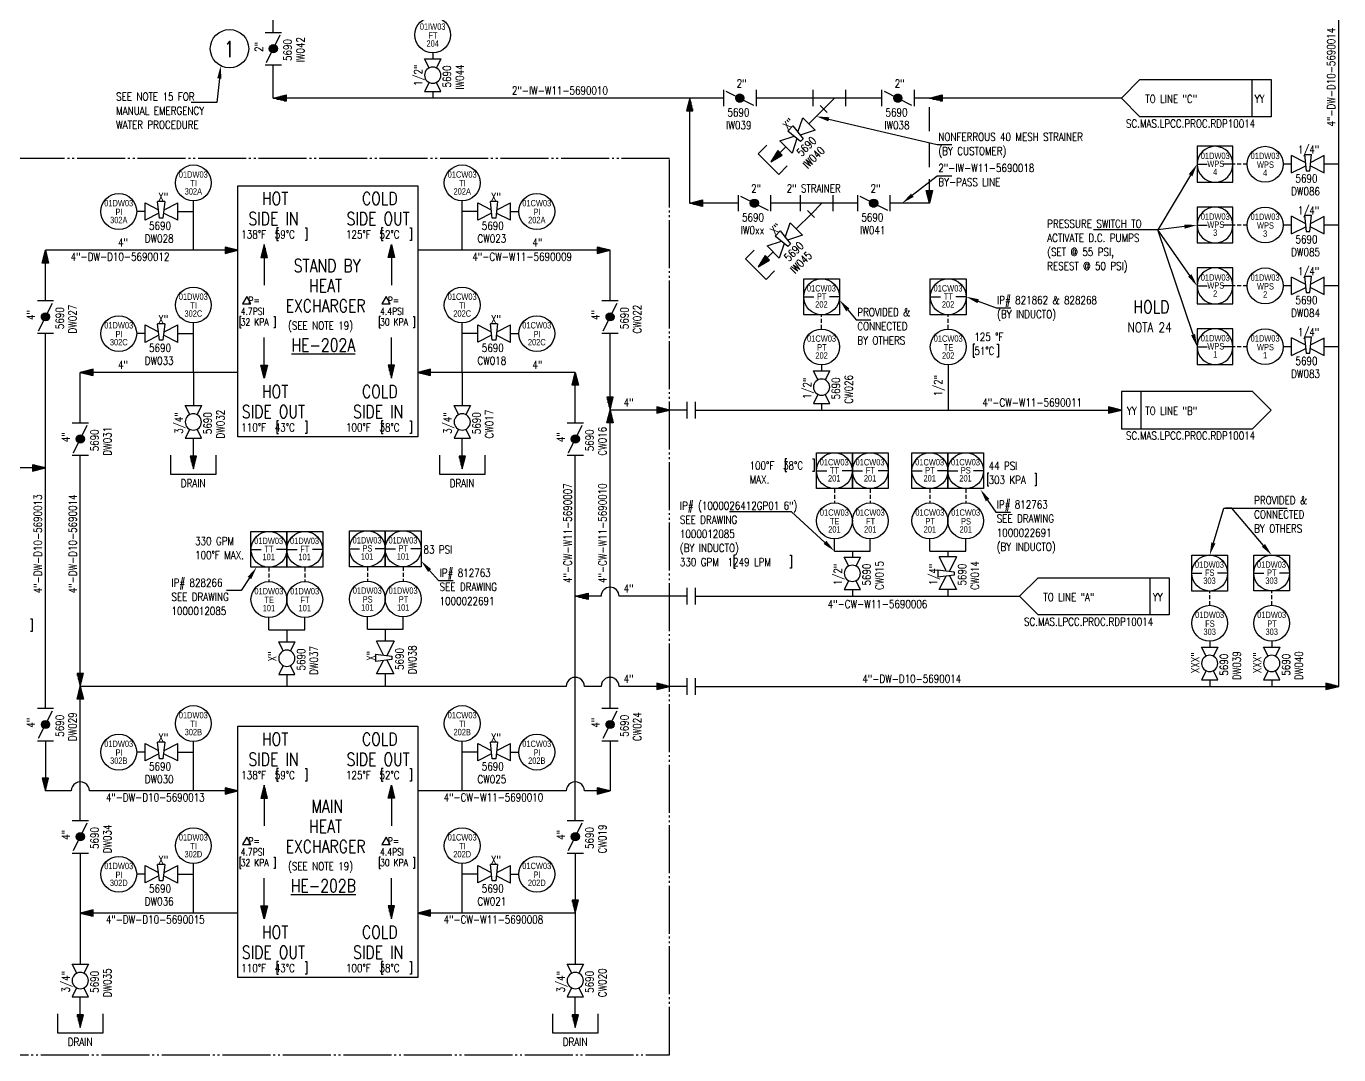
# Model space of a CAD drawing. Header units: inches. Extents: x -80 to 1771, y -447 to 2167.
# Drawn here: x 371 to 781, y 1606.3 to 1927.5 of the extents above; entities that cross this region are included whole.
import ezdxf
from ezdxf import colors
from ezdxf.entities.mleader import LeaderData, LeaderLine
from ezdxf.enums import TextEntityAlignment as Align
from ezdxf.math import Vec2, Vec3

# ---------------------------------------------------------------- set-up
doc = ezdxf.new("R2010")
doc.units = ezdxf.units.IN
doc.header["$MEASUREMENT"] = 0
for name, pattern in [('DASHED', [0.75, 0.5, -0.25]), ('ISA 5.3.2-6', [19.05, 12.7, -6.35]), ('JIS_09_15', [18.9, 15, -0.9, 0.6, -0.9, 0.6, -0.9])]:
    doc.linetypes.add(name, pattern=pattern)
for name, color, linetype in [('23.24.E.', 4, 'ISA 5.3.2-6'), ('P01instrumentos', 2, 'Continuous'), ('PEQUIP', 3, 'Continuous'), ('PTTEXT', 3, 'Continuous'), ('R01equipos', 3, 'Continuous'), ('Rinstrumentos', 2, 'Continuous'), ('RTTEXT', 2, 'Continuous'), ('Rvalvulas', 3, 'Continuous'), ('Tx-R-ddim', 1, 'Continuous'), ('Tx_DDIM', 1, 'Continuous'), ('Tx_P_AEREO', 4, 'Continuous'), ('Tx_TEXT', 3, 'Continuous')]:
    doc.layers.add(name, color=color, linetype=linetype)
doc.styles.add('ROMANS', font='romans')
doc.styles.get("Standard").update_dxf_attribs({"font": 'arial.ttf'})

# ---------------------------------------------------------------- blocks, each defined once
blk = doc.blocks.new('FPRO')
at = {"color": 3, "linetype": 'Continuous'}
for p, q in [((-4.2, 1.05), (-5, 1.05)), ((-2.8, 0.7), (-5, 0.7)), ((-1.4, 0.35), (-5, 0.35)), ((0, 0), (-5, 0)), ((-1.4, -0.35), (-5, -0.35)), ((-2.8, -0.7), (-5, -0.7)), ((-4.2, -1.05), (-5, -1.05))]:
    blk.add_line(p, q, dxfattribs=at)
blk.add_lwpolyline([(-5, 1.25), (0, 0), (-5, -1.25)], close=True, dxfattribs=at)
blk = doc.blocks.new('FLECHA')
at = {"xscale": 0.9999979999999999, "yscale": -0.9999979999999999, "rotation": 90}
blk.add_blockref('FPRO', (0, 0), dxfattribs=at)
blk = doc.blocks.new('filtro Y')
at = {"layer": 'PEQUIP'}
for p, q in [((-2.54, 6.77), (2.54, 6.77)), ((0, -3.39), (0, 6.77)), ((4.49, 2.29), (2.29, 4.49)), ((0, 0), (3.39, 3.39)), ((-2.54, -3.39), (2.54, -3.39))]:
    blk.add_line(p, q, dxfattribs=at)
blk.add_point((0, 6.77), dxfattribs=at)
blk = doc.blocks.new('Instrumento Local')
at = {"layer": 'P01instrumentos', "color": 2, "linetype": 'Continuous'}
blk.add_circle((0, 0), 6, dxfattribs=at)
at = {"layer": 'PTTEXT', "linetype": 'Continuous', "style": 'ROMANS', "width": 0.9}
for tag, p in [('TAG1', (-4.14, 2.03)), ('TAG2', (-3.98, -4.74))]:
    blk.add_attdef(tag, p, '', height=2.5, dxfattribs=at)
blk = doc.blocks.new('brida ciega')
at = {"layer": 'R01equipos', "color": 4}
blk.add_line((0, 0), (-5.39, 0), dxfattribs=at)
at = {"layer": 'R01equipos'}
for p, q in [((0, 2.61), (0, -2.6)), ((2.61, 2.61), (2.61, -2.6))]:
    blk.add_line(p, q, dxfattribs=at)
blk = doc.blocks.new('inst')
at = {"layer": 'Rinstrumentos', "color": 2, "linetype": 'Continuous'}
blk.add_circle((0, 0), 7, dxfattribs=at)
at = {"layer": 'RTTEXT', "linetype": 'Continuous', "width": 0.8}
for tag, p in [('213', (-0.02, 2.01)), ('XX', (0.11, -1.41)), ('100', (0, -4.58))]:
    blk.add_attdef(tag, text='', height=2.5, dxfattribs=at).set_placement(p, align=Align.CENTER)
blk = doc.blocks.new('Sen')
at = {"layer": 'Rinstrumentos', "color": 2, "linetype": 'Continuous'}
for p, q in [((-7, 7), (-3.02, 7)), ((7, 7), (3.02, 7))]:
    blk.add_line(p, q, dxfattribs=at)
blk.add_lwpolyline([(-7, 14), (7, 14), (7, 0), (-7, 0)], close=True, dxfattribs=at)
blk.add_circle((0, 7), 7, dxfattribs=at)
at = {"layer": 'RTTEXT', "linetype": 'Continuous', "width": 0.8}
for tag, p in [('213', (-0.09, 9.06)), ('110', (-0.07, 2.78)), ('FT', (0.02, 5.91))]:
    blk.add_attdef(tag, text='', height=2.5, dxfattribs=at).set_placement(p, align=Align.CENTER)
blk = doc.blocks.new('vesferica')
at = {"layer": 'PEQUIP'}
for p, q in [((-2.28, 1.13), (-5.09, 2.54)), ((-5.09, 2.54), (-5.09, -2.54)), ((2.28, 1.14), (5.07, 2.54)), ((5.07, 2.54), (5.07, -2.54)), ((-5.09, -2.54), (-2.28, -1.14)), ((5.07, -2.54), (2.27, -1.14))]:
    blk.add_line(p, q, dxfattribs=at)
blk.add_circle((0, 0), 2.54, dxfattribs=at)
blk = doc.blocks.new('vtapon')
at = {"color": 3}
for p, q in [((-4.3, -3.24), (-4.3, 2.22)), ((-0.31, 2.56), (1.97, 2.56)), ((-0.31, 2.56), (0.31, -2.56)), ((1.4, -2.56), (1.97, 2.56)), ((0.31, -2.56), (1.4, -2.56))]:
    blk.add_line(p, q, dxfattribs=at)
at = {"layer": 'PEQUIP'}
for p, q in [((-0.02, 0.03), (-4.3, 2.22)), ((5.88, 2.2), (1.68, 0.03)), ((5.88, -3.23), (5.88, 2.2)), ((-4.3, -3.24), (0.13, -1.04)), ((1.57, -1.04), (5.88, -3.23))]:
    blk.add_line(p, q, dxfattribs=at)
blk = doc.blocks.new('vmariposa')
at = {"layer": 'PEQUIP'}
for p, q in [((-5.08, 2.54), (-5.08, -2.54)), ((-4.32, 2.16), (4.32, -2.16)), ((5.08, 2.54), (5.08, -2.54))]:
    blk.add_line(p, q, dxfattribs=at)
for points in [[(-1.26, 0.17), (1.26, 0.17)], [(-1.16, 0.51), (1.16, 0.51)], [(-0.94, 0.85), (0.94, 0.85)], [(-0.45, 1.19), (0.45, 1.19)], [(-1.26, -0.17), (1.26, -0.17)], [(-1.16, -0.51), (1.16, -0.51)], [(-0.94, -0.85), (0.94, -0.85)], [(-0.45, -1.19), (0.45, -1.19)]]:
    blk.add_lwpolyline(points, dxfattribs=at)
blk.add_circle((0, 0), 1.27, dxfattribs=at)

msp = doc.modelspace()

# ---------------------------------------------------------------- linework, layer by layer
at = {"layer": '23.24.E.', "color": 2, "ltscale": 0.1}
for p, q in [((752.39, 1884.45), (747.93, 1884.45)), ((752.39, 1865.45), (747.93, 1865.45)), ((752.39, 1846.45), (747.93, 1846.45)), ((619.43, 1832.98), (619.43, 1837.45)), ((658.99, 1832.98), (658.99, 1837.45)), ((752.39, 1827.45), (747.93, 1827.45)), ((623.43, 1783.12), (623.43, 1778.65)), ((634.63, 1783.12), (634.63, 1778.65)), ((653.25, 1783.12), (653.25, 1778.65)), ((664.45, 1783.12), (664.45, 1778.65)), ((446.77, 1758.55), (446.77, 1754.08)), ((457.97, 1758.55), (457.97, 1754.08)), ((477.52, 1758.73), (477.52, 1754.26)), ((488.72, 1758.73), (488.72, 1754.26)), ((740.66, 1746.68), (740.66, 1751.14)), ((760.04, 1746.68), (760.04, 1751.15))]:
    msp.add_line(p, q, dxfattribs=at)
at = {"layer": '23.24.E.', "color": 2, "linetype": 'Continuous', "ltscale": 0.1}
for p, q in [((766.23, 1884.45), (763.59, 1884.45)), ((780.98, 1884.45), (776.42, 1884.45)), ((408.11, 1869.69), (405.47, 1869.69)), ((418.3, 1869.69), (423.17, 1869.69)), ((423.17, 1857.58), (423.17, 1873.03)), ((507.16, 1857.58), (507.16, 1873.03)), ((512.04, 1869.69), (507.16, 1869.69)), ((522.22, 1869.69), (524.86, 1869.69)), ((766.23, 1865.45), (763.59, 1865.45)), ((780.98, 1865.45), (776.42, 1865.45)), ((766.23, 1846.45), (763.59, 1846.45)), ((780.98, 1846.45), (776.42, 1846.45)), ((423.17, 1819.43), (423.17, 1834.88)), ((507.16, 1819.43), (507.16, 1834.88)), ((408.11, 1831.54), (405.47, 1831.54)), ((418.3, 1831.54), (423.17, 1831.54)), ((512.04, 1831.54), (507.16, 1831.54)), ((522.22, 1831.54), (524.86, 1831.54)), ((766.23, 1827.45), (763.59, 1827.45)), ((780.98, 1827.45), (776.42, 1827.45)), ((658.99, 1821.78), (658.99, 1807.65)), ((623.43, 1763.63), (623.43, 1767.45)), ((634.63, 1763.63), (634.63, 1767.45)), ((653.25, 1763.63), (653.25, 1767.45)), ((664.45, 1763.63), (664.45, 1767.45)), ((623.43, 1763.63), (634.63, 1763.63)), ((653.25, 1763.63), (664.45, 1763.63)), ((446.77, 1739.06), (446.77, 1742.88)), ((457.97, 1739.06), (457.97, 1742.88)), ((477.52, 1739.24), (477.52, 1743.06)), ((488.72, 1739.24), (488.72, 1743.06)), ((446.77, 1739.06), (457.97, 1739.06)), ((452.37, 1739.06), (452.37, 1735.23)), ((477.52, 1739.24), (488.72, 1739.24)), ((483.12, 1739.24), (483.12, 1735.41)), ((452.37, 1725.07), (452.37, 1721.35)), ((483.12, 1725.25), (483.12, 1721.53)), ((423.17, 1688.71), (423.17, 1704.15)), ((507.16, 1688.71), (507.16, 1704.15)), ((408.11, 1700.81), (405.47, 1700.81)), ((418.3, 1700.82), (423.17, 1700.82)), ((512.04, 1700.82), (507.16, 1700.82)), ((522.22, 1700.82), (524.86, 1700.82)), ((423.17, 1650.55), (423.17, 1666)), ((507.16, 1650.55), (507.16, 1666)), ((408.11, 1662.66), (405.47, 1662.66)), ((418.3, 1662.67), (423.17, 1662.67)), ((512.04, 1662.67), (507.16, 1662.67)), ((522.22, 1662.67), (524.86, 1662.67))]:
    msp.add_line(p, q, dxfattribs=at)
at = {"layer": 'Rinstrumentos'}
for p, q in [((497.94, 1919.23), (497.94, 1917.36)), ((497.94, 1907.2), (497.94, 1905.1)), ((619.43, 1821.78), (619.43, 1819.91)), ((619.42, 1809.75), (619.42, 1807.65)), ((629.03, 1763.63), (629.03, 1761.76)), ((658.85, 1763.63), (658.85, 1761.76)), ((629.03, 1751.6), (629.03, 1749.5)), ((658.85, 1751.6), (658.85, 1749.5)), ((740.66, 1735.48), (740.66, 1733.61)), ((760.04, 1735.48), (760.04, 1733.61)), ((740.66, 1723.45), (740.66, 1721.35)), ((760.04, 1723.45), (760.04, 1721.35))]:
    msp.add_line(p, q, dxfattribs=at)
at = {"layer": 'Tx-R-ddim'}
for p, q in [((753.84, 1910.91), (753.84, 1899.29)), ((719.12, 1813.46), (719.12, 1801.84)), ((721.99, 1755.31), (721.99, 1743.69))]:
    msp.add_line(p, q, dxfattribs=at)
at = {"layer": 'Tx_DDIM', "color": 1}
for points in [[(718.89, 1910.91), (759.88, 1910.91), (759.88, 1899.29), (718.89, 1899.29), (713.08, 1905.1)], [(754.07, 1813.46), (713.08, 1813.46), (713.08, 1801.84), (754.07, 1801.84), (759.88, 1807.65)], [(687.04, 1755.31), (728.03, 1755.31), (728.03, 1743.69), (687.04, 1743.69), (681.23, 1749.5)]]:
    msp.add_lwpolyline(points, close=True, dxfattribs=at)
at = {"layer": 'Tx_DDIM', "color": 1, "linetype": 'JIS_09_15'}
msp.add_lwpolyline([(339.38, 1805.04), (339.38, 1794.44), (151.38, 1794.44), (151.38, 1774.41), (16.43, 1774.41), (16.43, 1606.3), (571.95, 1606.3), (571.95, 1886.2), (367.24, 1886.2), (367.24, 1805.04), (339.38, 1805.04)], dxfattribs=at)
at = {"layer": 'Tx_P_AEREO', "color": 4, "ltscale": 0.5}
for p, q in [((780.98, 1721.35), (780.98, 2017.67)), ((448.14, 1925.61), (448.14, 1930.99)), ((448.14, 1905.1), (448.14, 1915.45)), ((588.78, 1905.1), (448.14, 1905.1)), ((578.25, 1872.29), (578.25, 1905.1)), ((638.16, 1905.1), (598.94, 1905.1)), ((713.08, 1905.1), (648.32, 1905.1)), ((603.61, 1885.2), (608.26, 1889.86)), ((593.33, 1872.29), (578.25, 1872.29)), ((630.62, 1872.29), (603.49, 1872.29)), ((653.09, 1872.29), (640.78, 1872.29)), ((376.97, 1841.85), (376.97, 1857.58)), ((437.09, 1857.58), (376.97, 1857.58)), ((445.29, 1859.35), (445.29, 1846.72)), ((485.04, 1859.35), (485.04, 1846.72)), ((553.36, 1857.58), (493.25, 1857.58)), ((553.36, 1841.85), (553.36, 1857.58)), ((599.64, 1852.39), (604.3, 1857.05)), ((376.98, 1714.53), (376.97, 1831.69)), ((445.29, 1817.67), (445.29, 1830.3)), ((485.04, 1817.67), (485.04, 1830.3)), ((553.36, 1714.53), (553.36, 1831.69)), ((387.85, 1803.7), (387.85, 1819.43)), ((437.09, 1819.43), (387.85, 1819.43)), ((423.17, 1819.43), (423.17, 1809.05)), ((542.48, 1819.43), (493.25, 1819.43)), ((507.16, 1819.43), (507.16, 1809.05)), ((542.48, 1803.7), (542.48, 1819.43)), ((571.95, 1807.65), (553.36, 1807.65)), ((579.95, 1807.65), (711.93, 1807.65)), ((423.17, 1789.3), (423.17, 1798.89)), ((507.16, 1789.3), (507.16, 1798.89)), ((387.85, 1679.47), (387.85, 1793.54)), ((542.48, 1679.47), (542.48, 1793.54)), ((376.97, 1789.58), (161.46, 1789.58)), ((550.53, 1749.5), (542.48, 1749.5)), ((571.95, 1749.5), (556.19, 1749.5)), ((579.95, 1749.5), (681.23, 1749.5)), ((539.65, 1721.35), (387.85, 1721.35)), ((550.53, 1721.35), (545.31, 1721.35)), ((571.95, 1721.35), (556.19, 1721.35)), ((579.95, 1721.35), (780.98, 1721.35)), ((376.97, 1704.37), (376.97, 1688.71)), ((553.36, 1704.37), (553.36, 1688.71)), ((445.29, 1690.47), (445.29, 1677.84)), ((485.04, 1690.47), (485.04, 1677.84)), ((385.02, 1688.71), (376.97, 1688.71)), ((437.09, 1688.71), (390.68, 1688.71)), ((539.65, 1688.71), (493.25, 1688.71)), ((553.36, 1688.71), (545.31, 1688.71)), ((387.85, 1669.31), (387.85, 1634.54)), ((542.48, 1669.31), (542.48, 1634.54)), ((445.29, 1648.79), (445.29, 1661.42)), ((485.04, 1648.79), (485.04, 1661.42)), ((437.09, 1650.55), (387.85, 1650.55)), ((542.48, 1650.55), (493.25, 1650.56)), ((387.85, 1614.8), (387.85, 1624.38)), ((542.48, 1614.8), (542.48, 1624.38))]:
    msp.add_line(p, q, dxfattribs=at)
at = {"layer": 'Tx_P_AEREO', "color": 4, "linetype": 'DASHED', "ltscale": 15}
for p, q in [((653.09, 1872.29), (653.09, 1905.1)), ((620.12, 1901.72), (615.46, 1897.06)), ((616.15, 1868.9), (611.5, 1864.25))]:
    msp.add_line(p, q, dxfattribs=at)
at = {"layer": 'Tx_P_AEREO', "color": 3}
for points in [[(602.28, 1890.4), (599.62, 1887.73), (606.06, 1881.29), (608.72, 1883.96)], [(598.32, 1857.59), (595.65, 1854.92), (602.09, 1848.48), (604.76, 1851.15)], [(416.05, 1793.58), (416.05, 1787.69), (430.29, 1787.69), (430.29, 1793.58)], [(500.05, 1793.58), (500.05, 1787.69), (514.28, 1787.69), (514.28, 1793.58)], [(380.73, 1619.08), (380.73, 1613.19), (394.97, 1613.19), (394.97, 1619.08)], [(535.37, 1619.08), (535.37, 1613.19), (549.6, 1613.19), (549.6, 1619.08)]]:
    msp.add_lwpolyline(points, dxfattribs=at)
for points in [[(437.09, 1877.75), (493.25, 1877.75), (493.25, 1799.26), (437.09, 1799.26)], [(437.09, 1708.88), (493.25, 1708.88), (493.25, 1630.38), (437.09, 1630.38)]]:
    msp.add_lwpolyline(points, close=True, dxfattribs=at)
at = {"layer": 'Tx_P_AEREO', "color": 4, "ltscale": 0.5}
for centre, end in [((553.36, 1749.5), 179.9991), ((542.48, 1721.35), 179.9997), ((553.36, 1721.35), 179.9997), ((387.85, 1688.71), 180.0004), ((542.48, 1688.71), 180.0004)]:
    msp.add_arc(centre, 2.83, 359.9991, end, dxfattribs=at)
at = {"layer": 'Tx_TEXT'}
for points in [[(449.73, 1864.63), (449.23, 1864.63), (449.23, 1860.63), (449.73, 1860.63)], [(458.13, 1864.63), (458.63, 1864.63), (458.63, 1860.63), (458.13, 1860.63)], [(482.43, 1864.63), (481.93, 1864.63), (481.93, 1860.63), (482.43, 1860.63)], [(490.83, 1864.63), (491.33, 1864.63), (491.33, 1860.63), (490.83, 1860.63)], [(438.53, 1840.85), (441.14, 1840.85), (439.84, 1843.16), (438.53, 1840.85)], [(482.06, 1840.85), (484.67, 1840.85), (483.37, 1843.16), (482.06, 1840.85)], [(438.12, 1836.9), (437.67, 1836.9), (437.67, 1833.3), (438.12, 1833.3)], [(448.3, 1836.9), (448.75, 1836.9), (448.75, 1833.3), (448.3, 1833.3)], [(481.65, 1836.9), (481.2, 1836.9), (481.2, 1833.3), (481.65, 1833.3)], [(491.83, 1836.9), (492.28, 1836.9), (492.28, 1833.3), (491.83, 1833.3)], [(667.25, 1828.23), (666.75, 1828.23), (666.75, 1824.23), (667.25, 1824.23)], [(674.19, 1828.23), (674.69, 1828.23), (674.69, 1824.23), (674.19, 1824.23)], [(449.73, 1804.34), (449.23, 1804.34), (449.23, 1800.34), (449.73, 1800.34)], [(458.13, 1804.34), (458.63, 1804.34), (458.63, 1800.34), (458.13, 1800.34)], [(482.43, 1804.34), (481.93, 1804.34), (481.93, 1800.34), (482.43, 1800.34)], [(490.83, 1804.34), (491.33, 1804.34), (491.33, 1800.34), (490.83, 1800.34)], [(608.58, 1792.44), (608.08, 1792.44), (608.08, 1788.44), (608.58, 1788.44)], [(616.63, 1792.44), (617.13, 1792.44), (617.13, 1788.44), (616.63, 1788.44)], [(671.71, 1787.95), (671.21, 1787.95), (671.21, 1783.95), (671.71, 1783.95)], [(685.99, 1787.95), (686.49, 1787.95), (686.49, 1783.95), (685.99, 1783.95)], [(592.51, 1762.29), (592.01, 1762.29), (592.01, 1758.29), (592.51, 1758.29)], [(609.48, 1762.29), (609.98, 1762.29), (609.98, 1758.29), (609.48, 1758.29)], [(372.32, 1742.5), (372.82, 1742.5), (372.82, 1738.5), (372.32, 1738.5)], [(449.73, 1695.75), (449.23, 1695.75), (449.23, 1691.75), (449.73, 1691.75)], [(458.13, 1695.75), (458.63, 1695.75), (458.63, 1691.75), (458.13, 1691.75)], [(482.43, 1695.75), (481.93, 1695.75), (481.93, 1691.75), (482.43, 1691.75)], [(490.83, 1695.75), (491.33, 1695.75), (491.33, 1691.75), (490.83, 1691.75)], [(438.53, 1671.97), (441.14, 1671.97), (439.84, 1674.28), (438.53, 1671.97)], [(482.06, 1671.97), (484.67, 1671.97), (483.37, 1674.28), (482.06, 1671.97)], [(438.12, 1668.02), (437.67, 1668.02), (437.67, 1664.42), (438.12, 1664.42)], [(448.3, 1668.02), (448.75, 1668.02), (448.75, 1664.42), (448.3, 1664.42)], [(481.65, 1668.02), (481.2, 1668.02), (481.2, 1664.42), (481.65, 1664.42)], [(491.83, 1668.02), (492.28, 1668.02), (492.28, 1664.42), (491.83, 1664.42)], [(449.73, 1635.46), (449.23, 1635.46), (449.23, 1631.46), (449.73, 1631.46)], [(458.13, 1635.46), (458.63, 1635.46), (458.63, 1631.46), (458.13, 1631.46)], [(482.43, 1635.46), (481.93, 1635.46), (481.93, 1631.46), (482.43, 1631.46)], [(490.83, 1635.46), (491.33, 1635.46), (491.33, 1631.46), (490.83, 1631.46)]]:
    msp.add_lwpolyline(points, dxfattribs=at)

# ---------------------------------------------------------------- block references
at = {"xscale": 0.8000000000001819, "yscale": 0.8000000000001819, "zscale": 0.8000000000001819}
for name, p, values in [('inst', (497.94, 1924.83), {'213': '01IW03', '100': '204', 'XX': 'FT'}), ('inst', (757.99, 1884.45), {'213': '01DW03', '100': '4', 'XX': 'WPS'}), ('inst', (423.17, 1878.63), {'213': '01DW03', '100': '302A', 'XX': 'TI'}), ('inst', (507.16, 1878.63), {'213': '01CW03', '100': '202A', 'XX': 'TI'}), ('inst', (399.87, 1869.69), {'213': '01DW03', '100': '302A', 'XX': 'PI'}), ('inst', (530.46, 1869.69), {'213': '01CW03', '100': '202A', 'XX': 'PI'}), ('inst', (757.99, 1865.45), {'213': '01DW03', '100': '3', 'XX': 'WPS'}), ('inst', (757.99, 1846.45), {'213': '01DW03', '100': '2', 'XX': 'WPS'}), ('inst', (423.17, 1840.48), {'213': '01DW03', '100': '302C', 'XX': 'TI'}), ('inst', (507.16, 1840.48), {'213': '01CW03', '100': '202C', 'XX': 'TI'}), ('Sen', (619.43, 1837.45), {'213': '01CW03', '110': '202', 'FT': 'PT'}), ('Sen', (658.99, 1837.45), {'213': '01CW03', '110': '202', 'FT': 'TT'}), ('inst', (399.87, 1831.54), {'213': '01DW03', '100': '302C', 'XX': 'PI'}), ('inst', (530.46, 1831.54), {'213': '01CW03', '100': '202C', 'XX': 'PI'}), ('inst', (619.43, 1827.38), {'213': '01CW03', '100': '202', 'XX': 'PT'}), ('inst', (658.99, 1827.38), {'213': '01CW03', '100': '202', 'XX': 'TE'}), ('inst', (757.99, 1827.45), {'213': '01DW03', '100': '1', 'XX': 'WPS'}), ('Sen', (623.43, 1783.12), {'213': '01CW03', '110': '201', 'FT': 'TT'}), ('Sen', (634.63, 1783.12), {'213': '01CW03', '110': '201', 'FT': 'FT'}), ('Sen', (653.25, 1783.12), {'213': '01CW03', '110': '201', 'FT': 'PT'}), ('Sen', (664.45, 1783.12), {'213': '01CW03', '110': '201', 'FT': 'PS'}), ('inst', (623.43, 1773.05), {'213': '01CW03', '100': '201', 'XX': 'TE'}), ('inst', (634.63, 1773.05), {'213': '01CW03', '100': '201', 'XX': 'FT'}), ('inst', (653.25, 1773.05), {'213': '01CW03', '100': '201', 'XX': 'PT'}), ('inst', (664.45, 1773.05), {'213': '01CW03', '100': '201', 'XX': 'PS'}), ('Sen', (446.77, 1758.55), {'213': '01DW03', '110': '101', 'FT': 'TT'}), ('Sen', (457.97, 1758.55), {'213': '01DW03', '110': '101', 'FT': 'FT'}), ('Sen', (477.52, 1758.73), {'213': '01DW03', '110': '101', 'FT': 'PS'}), ('Sen', (488.72, 1758.73), {'213': '01DW03', '110': '101', 'FT': 'PT'}), ('Sen', (740.66, 1751.14), {'213': '01DW03', '110': '303', 'FT': 'FS'}), ('Sen', (760.04, 1751.15), {'213': '01DW03', '110': '303', 'FT': 'PT'}), ('inst', (446.77, 1748.48), {'213': '01DW03', '100': '101', 'XX': 'TE'}), ('inst', (457.97, 1748.48), {'213': '01DW03', '100': '101', 'XX': 'FT'}), ('inst', (477.52, 1748.66), {'213': '01DW03', '100': '101', 'XX': 'PS'}), ('inst', (488.72, 1748.66), {'213': '01DW03', '100': '101', 'XX': 'PT'}), ('inst', (740.66, 1741.08), {'213': '01DW03', '100': '303', 'XX': 'FS'}), ('inst', (760.04, 1741.08), {'213': '01DW03', '100': '303', 'XX': 'PT'}), ('inst', (423.17, 1709.75), {'213': '01DW03', '100': '302B', 'XX': 'TI'}), ('inst', (507.16, 1709.75), {'213': '01CW03', '100': '202B', 'XX': 'TI'}), ('inst', (399.87, 1700.81), {'213': '01DW03', '100': '302B', 'XX': 'PI'}), ('inst', (530.46, 1700.82), {'213': '01CW03', '100': '202B', 'XX': 'PI'}), ('inst', (423.17, 1671.6), {'213': '01DW03', '100': '302D', 'XX': 'TI'}), ('inst', (507.16, 1671.6), {'213': '01CW03', '100': '202D', 'XX': 'TI'}), ('inst', (399.87, 1662.66), {'213': '01DW03', '100': '302D', 'XX': 'PI'}), ('inst', (530.46, 1662.67), {'213': '01CW03', '100': '202D', 'XX': 'PI'})]:
    msp.add_blockref(name, p, dxfattribs=at).add_auto_attribs(values)
ref = msp.add_blockref('Sen', (742.33, 1878.85), dxfattribs=dict(xscale=-0.8000000000001819, yscale=0.8000000000001819, zscale=0.8000000000001819))
ref.add_attrib('213', '01DW03', dxfattribs={"layer": 'RTTEXT', "linetype": 'Continuous', "height": 2, "width": 0.8}).set_placement((742.4, 1886.09), align=Align.CENTER)
ref.add_attrib('110', '4', dxfattribs={"layer": 'RTTEXT', "linetype": 'Continuous', "height": 2, "width": 0.8}).set_placement((742.38, 1881.07), align=Align.CENTER)
ref.add_attrib('FT', 'WPS', dxfattribs={"layer": 'RTTEXT', "linetype": 'Continuous', "height": 2, "width": 0.8}).set_placement((742.56, 1883.58), align=Align.CENTER)
ref = msp.add_blockref('Sen', (742.33, 1859.85), dxfattribs=dict(xscale=-0.8000000000001819, yscale=0.8000000000001819, zscale=0.8000000000001819))
ref.add_attrib('213', '01DW03', dxfattribs={"layer": 'RTTEXT', "linetype": 'Continuous', "height": 2, "width": 0.8}).set_placement((742.4, 1867.09), align=Align.CENTER)
ref.add_attrib('110', '3', dxfattribs={"layer": 'RTTEXT', "linetype": 'Continuous', "height": 2, "width": 0.8}).set_placement((742.38, 1862.07), align=Align.CENTER)
ref.add_attrib('FT', 'WPS', dxfattribs={"layer": 'RTTEXT', "linetype": 'Continuous', "height": 2, "width": 0.8}).set_placement((742.56, 1864.58), align=Align.CENTER)
ref = msp.add_blockref('Sen', (742.33, 1840.85), dxfattribs=dict(xscale=-0.8000000000001819, yscale=0.8000000000001819, zscale=0.8000000000001819))
ref.add_attrib('213', '01DW03', dxfattribs={"layer": 'RTTEXT', "linetype": 'Continuous', "height": 2, "width": 0.8}).set_placement((742.4, 1848.09), align=Align.CENTER)
ref.add_attrib('110', '2', dxfattribs={"layer": 'RTTEXT', "linetype": 'Continuous', "height": 2, "width": 0.8}).set_placement((742.38, 1843.07), align=Align.CENTER)
ref.add_attrib('FT', 'WPS', dxfattribs={"layer": 'RTTEXT', "linetype": 'Continuous', "height": 2, "width": 0.8}).set_placement((742.56, 1845.58), align=Align.CENTER)
ref = msp.add_blockref('Sen', (742.33, 1821.85), dxfattribs=dict(xscale=-0.8000000000001819, yscale=0.8000000000001819, zscale=0.8000000000001819))
ref.add_attrib('213', '01DW03', dxfattribs={"layer": 'RTTEXT', "linetype": 'Continuous', "height": 2, "width": 0.8}).set_placement((742.4, 1829.09), align=Align.CENTER)
ref.add_attrib('110', '1', dxfattribs={"layer": 'RTTEXT', "linetype": 'Continuous', "height": 2, "width": 0.8}).set_placement((742.38, 1824.07), align=Align.CENTER)
ref.add_attrib('FT', 'WPS', dxfattribs={"layer": 'RTTEXT', "linetype": 'Continuous', "height": 2, "width": 0.8}).set_placement((742.56, 1826.58), align=Align.CENTER)
at = {"layer": 'P01instrumentos', "color": 1}
msp.add_blockref('Instrumento Local', (434.46, 1920.53), dxfattribs=at)
at = {"layer": 'Rvalvulas', "rotation": 90}
for p in [(448.14, 1920.53), (376.97, 1836.77), (553.36, 1836.77), (387.85, 1798.62), (542.48, 1798.62), (376.98, 1709.45), (553.36, 1709.45), (387.85, 1674.39), (542.48, 1674.39)]:
    msp.add_blockref('vmariposa', p, dxfattribs=at)
at = {"layer": 'Rvalvulas', "xscale": -1}
for name, p, rotation in [('vesferica', (497.94, 1912.27), 90), ('filtro Y', (623.5, 1905.1), 90), ('vtapon', (612.06, 1894.38), 44.99999999999984), ('filtro Y', (619.54, 1872.29), 90), ('vtapon', (608.09, 1861.57), 44.99999999999984), ('vesferica', (619.42, 1814.82), 90), ('vesferica', (423.17, 1803.96), 90), ('vesferica', (507.16, 1803.96), 90), ('vesferica', (629.03, 1756.67), 90), ('vtapon', (658.33, 1757.48), 90), ('vesferica', (452.36, 1730.15), 90), ('vtapon', (482.61, 1731.13), 90), ('vesferica', (740.66, 1728.52), 90), ('vesferica', (760.04, 1728.52), 90), ('vesferica', (387.85, 1629.46), 90), ('vesferica', (542.48, 1629.46), 90)]:
    msp.add_blockref(name, p, dxfattribs=dict(at, rotation=rotation))
at = {"layer": 'Rvalvulas'}
for name, p in [('vmariposa', (593.86, 1905.1)), ('vmariposa', (643.24, 1905.1)), ('vtapon', (770.54, 1884.96)), ('vmariposa', (598.41, 1872.29)), ('vmariposa', (635.7, 1872.29)), ('vtapon', (770.54, 1865.96)), ('vtapon', (770.54, 1846.96)), ('vtapon', (770.54, 1827.96))]:
    msp.add_blockref(name, p, dxfattribs=at)
at = {"layer": 'Rvalvulas', "xscale": -1}
for p in [(413.99, 1870.2), (517.92, 1870.21), (413.99, 1832.05), (517.92, 1832.06), (413.99, 1701.33), (517.92, 1701.33), (413.99, 1663.18), (517.92, 1663.18)]:
    msp.add_blockref('vtapon', p, dxfattribs=at)
at = {"layer": 'Tx_P_AEREO'}
for p, xscale, yscale, zscale, rotation in [((448.14, 1905.1), -0.8, 0.8, 0.8, 90.00000000000007), ((653.09, 1905.1), -0.8, 0.8, 0.8, 90.00000000000007), ((603.61, 1885.2), 0.8000000000000004, 0.8000000000000004, 0.8000000000000004, 134.9999999999999), ((653.09, 1872.29), -0.8, 0.8, 0.8, 180), ((578.25, 1872.29), -0.8, 0.8, 0.8, 90.00000000000007), ((437.09, 1857.58), 0.8, 0.8, 0.8, 269.9999999999999), ((553.36, 1857.58), 0.8, 0.8, 0.8, 269.9999999999999), ((599.64, 1852.39), 0.8000000000000004, 0.8000000000000004, 0.8000000000000004, 134.9999999999999), ((445.29, 1817.67), -0.8, 0.8, 0.8, 180), ((485.04, 1817.67), 0.8, 0.8, 0.8, 180), ((387.85, 1819.43), 0.8, 0.8, 0.8, 89.99999999999991), ((493.25, 1819.43), 0.8, 0.8, 0.8, 89.99999999999991), ((553.36, 1807.65), 0.8, 0.8, 0.8, 180), ((571.95, 1807.65), 0.8, 0.8, 0.8, 269.9999999999999), ((713.08, 1807.65), 0.8, 0.8, 0.8, 269.9999999999999), ((423.17, 1789.3), 0.8, 0.8, 0.8, 179.9999999999999), ((507.16, 1789.3), 0.8, 0.8, 0.8, 179.9999999999999), ((376.97, 1789.58), 0.8, 0.8, 0.8, 269.9999999999999), ((542.48, 1749.5), -0.8, 0.8, 0.8, 90.00000000000007), ((387.85, 1721.35), 0.8, 0.8, 0.8, 180), ((571.95, 1721.35), 0.8, 0.8, 0.8, 269.9999999999999), ((780.98, 1721.35), 0.8, 0.8, 0.8, 269.9999999999999), ((376.97, 1688.71), 0.8, 0.8, 0.8, 180), ((437.09, 1688.71), 0.8, 0.8, 0.8, 269.9999999999999), ((553.36, 1688.71), 0.8, 0.8, 0.8, 269.9999999999999), ((445.29, 1648.79), -0.8, 0.8, 0.8, 180), ((485.04, 1648.79), 0.8, 0.8, 0.8, 180), ((542.48, 1650.55), 0.8, 0.8, 0.8, 180), ((387.85, 1650.55), 0.8, 0.8, 0.8, 89.99999999999991), ((493.25, 1650.56), 0.8, 0.8, 0.8, 89.99999999999991), ((387.85, 1614.8), 0.8, 0.8, 0.8, 179.9999999999999), ((542.48, 1614.8), 0.8, 0.8, 0.8, 179.9999999999999)]:
    msp.add_blockref('FLECHA', p, dxfattribs=dict(at, xscale=xscale, yscale=yscale, zscale=zscale, rotation=rotation))
at = {"layer": 'Tx_P_AEREO', "yscale": 0.8, "zscale": 0.8}
for p, xscale in [((578.25, 1905.1), 0.8), ((376.97, 1857.58), -0.8), ((445.29, 1859.35), 0.8), ((485.04, 1859.35), -0.8), ((542.48, 1819.43), -0.8), ((553.36, 1807.65), -0.8), ((387.85, 1721.35), -0.8), ((445.29, 1690.47), 0.8), ((485.04, 1690.47), -0.8)]:
    msp.add_blockref('FLECHA', p, dxfattribs=dict(at, xscale=xscale))
at = {"layer": 'Tx_P_AEREO', "color": 3}
for p in [(577.34, 1807.65), (577.34, 1749.5), (577.34, 1721.35)]:
    msp.add_blockref('brida ciega', p, dxfattribs=at)

# ---------------------------------------------------------------- texts
at = {"layer": 'RTTEXT', "color": 4, "style": 'ROMANS', "width": 0.8}
for s, height, p in [('1', 5, (434.4, 1917.89)), ('HOT', 4, (448.7, 1871.74)), ('COLD', 4, (481.4, 1871.74)), ('SIDE IN', 4, (448.19, 1865.47)), ('SIDE OUT', 4, (480.9, 1865.47)), ('STAND BY', 4, (464.96, 1850.77)), ('HEAT', 4, (464.46, 1844.5)), ('EXCHARGER', 4, (464.46, 1838.23)), ('HOLD', 4, (722.45, 1837.88)), ('%%UHE-202A', 4, (463.77, 1825.98)), ('HOT', 4, (448.7, 1811.45)), ('COLD', 4, (481.4, 1811.45)), ('SIDE OUT', 4, (448.19, 1805.18)), ('SIDE IN', 4, (480.9, 1805.18)), ('HOT', 4, (448.7, 1702.87)), ('COLD', 4, (481.4, 1702.87)), ('SIDE IN', 4, (448.19, 1696.59)), ('SIDE OUT', 4, (480.9, 1696.59)), ('MAIN', 4, (464.96, 1681.9)), ('HEAT', 4, (464.46, 1675.63)), ('EXCHARGER', 4, (464.46, 1669.35)), ('%%UHE-202B', 4, (463.77, 1657.1)), ('HOT', 4, (448.7, 1642.58)), ('COLD', 4, (481.4, 1642.58)), ('SIDE OUT', 4, (448.19, 1636.3)), ('SIDE IN', 4, (480.9, 1636.3))]:
    msp.add_text(s, height=height, dxfattribs=at).set_placement(p, align=Align.CENTER)
at = {"layer": 'Tx_TEXT', "style": 'ROMANS', "width": 0.8}
for s, rotation, p in [('5690', 90, (451.35, 1916.69)), ('IW042', 90, (455.35, 1916.29)), ('4"-DW-D10-5690014', 90, (777.35, 1896.22)), ('2"', 90, (442.33, 1919.55)), ('1/2"', 90, (492.13, 1908.89)), ('5690', 90, (501.15, 1908.44)), ('IW044', 90, (505.15, 1907.73)), ('X"', 45, (607.06, 1896.86)), ('5690', 45, (611.41, 1888.46)), ('IW040', 45, (613.28, 1884.67)), ('X"', 45, (603.09, 1864.05)), ('5690', 45, (607.45, 1855.65)), ('IW045', 45, (609.32, 1851.86)), ('4"', 90, (371.16, 1835.79)), ('5690', 90, (380.18, 1832.93)), ('DW027', 90, (384.18, 1831.57)), ('4"', 90, (547.55, 1835.79)), ('5690', 90, (556.57, 1832.93)), ('CW022', 90, (560.57, 1831.57)), ('1/2"', 90, (613.62, 1811.12)), ('5690', 90, (622.64, 1810.99)), ('CW026', 90, (626.64, 1809.63)), ('1/2"', 90, (654.54, 1811.96)), ('3/4"', 90, (417.36, 1800.26)), ('5690', 90, (426.38, 1800.13)), ('DW032', 90, (430.38, 1798.77)), ('3/4"', 90, (501.35, 1800.26)), ('5690', 90, (510.37, 1800.13)), ('CW017', 90, (514.37, 1798.77)), ('4"', 90, (382.04, 1797.63)), ('5690', 90, (391.06, 1794.78)), ('DW031', 90, (395.06, 1793.42)), ('4"', 90, (536.67, 1797.63)), ('5690', 90, (545.69, 1794.78)), ('CW016', 90, (549.69, 1793.42)), ('4"-CW-W11-5690007', 90, (538.85, 1753.66)), ('4"-CW-W11-5690010', 90, (549.73, 1753.66)), ('4"-DW-D10-5690013', 90, (373.34, 1750.44)), ('4"-DW-D10-5690014', 90, (384.22, 1750.44)), ('1/2"', 90, (623.22, 1752.97)), ('5690', 90, (632.24, 1752.84)), ('CW015', 90, (636.24, 1751.48)), ('1/4"', 90, (653.04, 1752.97)), ('5690', 90, (662.06, 1752.84)), ('CW014', 90, (666.06, 1751.48)), ('X"', 90, (446.55, 1729.17)), ('5690', 90, (455.58, 1726.32)), ('DW037', 90, (459.57, 1724.96)), ('X"', 90, (477.31, 1729.35)), ('5690', 90, (486.33, 1726.49)), ('DW038', 90, (490.33, 1725.14)), ('XXX"', 90, (734.85, 1725.47)), ('5690', 90, (743.87, 1724.69)), ('DW039', 90, (747.87, 1723.33)), ('XXX"', 90, (754.23, 1725.47)), ('5690', 90, (763.25, 1724.69)), ('DW040', 90, (767.25, 1723.33)), ('4"', 90, (371.17, 1708.47)), ('5690', 90, (380.19, 1705.61)), ('DW029', 90, (384.18, 1704.25)), ('4"', 90, (547.55, 1708.47)), ('5690', 90, (556.57, 1705.61)), ('CW024', 90, (560.57, 1704.25)), ('5690', 90, (391.06, 1670.55)), ('DW034', 90, (395.06, 1669.19)), ('5690', 90, (545.69, 1670.55)), ('CW019', 90, (549.69, 1669.19)), ('4"', 90, (382.04, 1673.41)), ('4"', 90, (536.67, 1673.41)), ('3/4"', 90, (382.04, 1625.76)), ('5690', 90, (391.06, 1625.63)), ('DW035', 90, (395.06, 1624.27)), ('3/4"', 90, (536.67, 1625.76)), ('5690', 90, (545.69, 1625.63)), ('CW020', 90, (549.69, 1624.27))]:
    msp.add_text(s, height=2.5, rotation=rotation, dxfattribs=at).set_placement(p, align=Align.TOP_LEFT)
for s, height, p in [('2"', 2.5, (592.88, 1910.91)), ('2"', 2.5, (642.26, 1910.91)), ('SEE NOTE 15 FOR', 2.5, (399.04, 1906.82)), ('2"-IW-W11-5690010', 2.5, (522.68, 1908.73)), ('TO LINE "C"', 2.5, (720.53, 1906.09)), ('YY', 2.5, (754.72, 1906.09)), ('MANUAL EMERGENCY', 2.5, (399.04, 1902.42)), ('5690', 2.5, (590.02, 1901.89)), ('5690', 2.5, (639.4, 1901.89)), ('SC.MAS.LPCC.PROC.RDP10014', 2.5, (714.5, 1898.39)), ('WATER PROCEDURE', 2.5, (399.04, 1898.02)), ('IW039', 2.5, (589.62, 1897.89)), ('IW038', 2.5, (639, 1897.89)), ('NONFERROUS 40 MESH STRAINER', 2.5, (655.89, 1894.24)), ('(BY CUSTOMER)', 2.5, (655.89, 1889.83)), ('1/4"', 2.5, (768.19, 1890.26)), ('2"-IW-W11-5690018', 2.5, (655.89, 1884.53)), ('2"', 2.5, (597.43, 1878.1)), ('2" STRAINER', 2.5, (608.51, 1878.16)), ('2"', 2.5, (634.72, 1878.1)), ('BY-PASS LINE', 2.5, (655.89, 1880.13)), ('5690', 2.5, (767.47, 1881.24)), ('X"', 2.5, (412.21, 1875.5)), ('X"', 2.5, (516.14, 1875.5)), ('DW086', 2.5, (766.12, 1877.24)), ('1/4"', 2.5, (768.19, 1871.26)), ('5690', 2.5, (409.35, 1866.48)), ('5690', 2.5, (513.28, 1866.48)), ('5690', 2.5, (594.57, 1869.08)), ('5690', 2.5, (631.86, 1869.08)), ('PRESSURE SWITCH TO', 2.5, (689.91, 1867.11)), ('DW028', 2.5, (408, 1862.48)), ('138°F  59°C', 2.5, (438.15, 1863.77)), ('125°F  52°C', 2.5, (470.85, 1863.77)), ('CW023', 2.5, (511.92, 1862.48)), ('IW0xx', 2.5, (594.18, 1865.08)), ('IW041', 2.5, (631.47, 1865.08)), ('ACTIVATE D.C. PUMPS', 2.5, (689.91, 1862.7)), ('5690', 2.5, (767.47, 1862.24)), ('4"', 2.5, (399.65, 1861.22)), ('4"', 2.5, (529.09, 1861.22)), ('(SET @ 55 PSI, ', 2.5, (689.91, 1858.3)), ('DW085', 2.5, (766.12, 1858.24)), ('4"-DW-D10-5690012', 2.5, (384.84, 1856.8)), ('4"-CW-W11-5690009', 2.5, (510.34, 1856.8)), ('RESEST @ 50 PSI)', 2.5, (689.91, 1853.9)), ('1/4"', 2.5, (768.19, 1852.26)), ('  P=', 2.2, (437.94, 1843.05)), ('  P=', 2.2, (481.47, 1843.05)), ('IP# 821862 & 828268', 2.5, (674.24, 1843.26)), ('5690', 2.5, (767.47, 1843.24)), ('X"', 2.5, (412.21, 1837.35)), ('4.7PSI', 2.2, (437.94, 1839.64)), ('4.4PSI', 2.2, (481.47, 1839.64)), ('X"', 2.5, (516.14, 1837.35)), ('PROVIDED &', 2.5, (630.58, 1839.49)), ('(BY INDUCTO)', 2.5, (674.24, 1838.86)), ('DW084', 2.5, (766.12, 1839.24)), ('32 KPA', 2.2, (437.94, 1836.24)), ('(SEE NOTE 19)', 2.5, (452.74, 1835.32)), ('30 KPA', 2.2, (481.47, 1836.24)), ('CONNECTED', 2.5, (630.58, 1835.09)), ('NOTA 24', 3, (715.03, 1835)), ('1/4"', 2.5, (768.19, 1833.26)), ('BY OTHERS', 2.5, (630.58, 1830.68)), ('125 °F', 2.5, (667.14, 1831.78)), ('5690', 2.5, (409.35, 1828.32)), ('5690', 2.5, (513.28, 1828.33)), ('51°C', 2.5, (667.14, 1827.38)), ('4"', 2.5, (399.65, 1823.06)), ('DW033', 2.5, (408, 1824.33)), ('CW018', 2.5, (511.92, 1824.33)), ('4"', 2.5, (529.09, 1823.06)), ('5690', 2.5, (767.47, 1824.24)), ('DW083', 2.5, (766.12, 1820.24)), ('4"', 2.5, (557.58, 1811.28)), ('4"-CW-W11-5690011', 2.5, (669.66, 1811.28)), ('YY', 2.5, (714.82, 1808.64)), ('TO LINE "B"', 2.5, (720.53, 1808.64)), ('110°F  43°C', 2.5, (438.15, 1803.48)), ('100°F  38°C', 2.5, (470.85, 1803.48)), ('SC.MAS.LPCC.PROC.RDP10014', 2.5, (714.5, 1800.93)), ('100°F  38°C', 2.5, (596.93, 1791.58)), ('44 PSI', 2.5, (671.6, 1791.49)), ('DRAIN', 2.5, (419.25, 1786.04)), ('DRAIN', 2.5, (503.24, 1786.04)), ('MAX.', 2.5, (596.93, 1787.18)), ('303 KPA', 2.5, (671.6, 1787.09)), ('IP# (1000026412GP01 6")', 2.5, (575.16, 1779.05)), ('IP# 812763', 2.5, (674.13, 1779.41)), ('PROVIDED &', 2.5, (754.55, 1780.72)), ('CONNECTED', 2.5, (754.55, 1776.32)), ('SEE DRAWING ', 2.5, (575.16, 1774.64)), ('SEE DRAWING', 2.5, (674.13, 1775.01)), ('BY OTHERS', 2.5, (754.55, 1771.91)), ('330 GPM', 2.5, (423.72, 1768)), ('1000012085', 2.5, (575.16, 1770.24)), ('1000022691', 2.5, (674.13, 1770.6)), ('100°F MAX.', 2.5, (423.72, 1763.6)), ('83 PSI', 2.5, (495.07, 1765.33)), ('(BY INDUCTO)', 2.5, (575.16, 1765.84)), ('(BY INDUCTO)', 2.5, (674.13, 1766.2)), ('330 GPM  1249 LPM', 2.5, (575.16, 1761.44)), ('IP# 828266', 2.5, (416.32, 1754.96)), ('IP# 812763', 2.5, (500.1, 1758.08)), ('SEE DRAWING', 2.5, (500.1, 1753.68)), ('4"', 2.5, (557.58, 1753.13)), ('SEE DRAWING', 2.5, (416.32, 1750.56)), ('1000022691', 2.5, (500.1, 1749.27)), ('4"-CW-W11-5690006', 2.5, (621.34, 1748.32)), ('TO LINE "A"', 2.5, (688.68, 1750.49)), ('YY', 2.5, (722.87, 1750.49)), ('1000012085', 2.5, (416.32, 1746.16)), ('SC.MAS.LPCC.PROC.RDP10014', 2.5, (682.65, 1742.78)), ('4"', 2.5, (557.58, 1724.98)), ('4"-DW-D10-5690014', 2.5, (632.17, 1724.98)), ('X"', 2.5, (412.21, 1706.62)), ('X"', 2.5, (516.13, 1706.62)), ('5690', 2.5, (409.35, 1697.6)), ('5690', 2.5, (513.28, 1697.6)), ('DW030', 2.5, (408, 1693.6)), ('138°F  59°C', 2.5, (438.15, 1694.89)), ('125°F  52°C', 2.5, (470.85, 1694.89)), ('CW025', 2.5, (511.92, 1693.61)), ('4"-DW-D10-5690013', 2.5, (395.84, 1687.92)), ('4"-CW-W11-5690010', 2.5, (501.34, 1687.92)), ('  P=', 2.2, (437.94, 1674.17)), ('  P=', 2.2, (481.47, 1674.17)), ('4.7PSI', 2.2, (437.94, 1670.77)), ('4.4PSI', 2.2, (481.47, 1670.77)), ('X"', 2.5, (412.21, 1668.47)), ('32 KPA', 2.2, (437.94, 1667.36)), ('(SEE NOTE 19)', 2.5, (452.74, 1666.44)), ('30 KPA', 2.2, (481.47, 1667.36)), ('X"', 2.5, (516.14, 1668.47)), ('5690', 2.5, (409.35, 1659.45)), ('5690', 2.5, (513.28, 1659.45)), ('DW036', 2.5, (408, 1655.45)), ('CW021', 2.5, (511.92, 1655.45)), ('4"-DW-D10-5690015', 2.5, (395.84, 1649.77)), ('4"-CW-W11-5690008', 2.5, (501.34, 1649.77)), ('110°F  43°C', 2.5, (438.15, 1634.6)), ('100°F  38°C', 2.5, (470.85, 1634.6)), ('DRAIN', 2.5, (383.93, 1611.54)), ('DRAIN', 2.5, (538.56, 1611.54))]:
    msp.add_text(s, height=height, dxfattribs=at).set_placement(p, align=Align.TOP_LEFT)

# ---------------------------------------------------------------- leaders
at = {"layer": 'Tx_DDIM', "color": 1}
ml = msp.add_multileader_mtext('Standard', dxfattribs=at)
ml.set_content('', color=1)
ml.set_leader_properties()
ml.build(insert=Vec2(0, 0))
ctx = ml.context
ctx.base_point, ctx.plane_origin = Vec3(418.51, 1903.69), Vec3(382.04, 1911.66)
ctx.text_align_type = 2
notes = []
notes.append((ctx, [(0, (1, 1, 0), (430.55, 1903.69), (-1, 0), 8.04, [(0, [(431.69, 1915.21)], 0, [])])]))
ctx.mtext.insert, ctx.mtext.alignment, ctx.mtext.flow_direction = Vec3(420.51, 1905.69), 3, 5
ml = msp.add_multileader_mtext('Standard', dxfattribs=at)
ml.set_content('', color=1)
ml.set_leader_properties()
ml.build(insert=Vec2(0, 0))
ctx = ml.context
ctx.base_point, ctx.plane_origin = Vec3(660.15, 1890.57), Vec3(572.18, 1886.35)
notes.append((ctx, [(0, (1, 1, 0), (655.57, 1890.57), (1, 0), 4.58, [(0, [(617.79, 1899.39)], 0, [])])]))
ctx.mtext.insert, ctx.mtext.flow_direction = Vec3(662.15, 1892.57), 5
ml = msp.add_multileader_mtext('Standard', dxfattribs=at)
ml.set_content('', color=1)
ml.set_leader_properties()
ml.build(insert=Vec2(0, 0))
ctx = ml.context
ctx.base_point, ctx.plane_origin = Vec3(660.15, 1880.86), Vec3(572.18, 1876.65)
notes.append((ctx, [(0, (1, 1, 0), (655.57, 1880.86), (1, 0), 4.58, [(0, [(644.61, 1872.29)], 0, [])])]))
ctx.mtext.insert, ctx.mtext.flow_direction = Vec3(662.15, 1882.86), 5
ml = msp.add_multileader_mtext('Standard', dxfattribs=at)
ml.set_content('', color=1)
ml.set_leader_properties()
ml.build(insert=Vec2(0, 0))
ctx = ml.context
ctx.base_point, ctx.plane_origin = Vec3(717.26, 1863.97), Vec3(726.87, 1875.7)
ctx.text_align_type = 2
notes.append((ctx, [(0, (1, 1, 0), (724.49, 1863.97), (-1, 0), 3.23, [(0, [(736.73, 1884.45)], 0, [])])]))
ctx.mtext.insert, ctx.mtext.alignment, ctx.mtext.flow_direction = Vec3(719.26, 1865.97), 3, 5
ml = msp.add_multileader_mtext('Standard', dxfattribs=at)
ml.set_content('', color=1)
ml.set_leader_properties()
ml.build(insert=Vec2(0, 0))
ctx = ml.context
ctx.base_point, ctx.plane_origin = Vec3(700.31, 1863.97), Vec3(726.87, 1875.7)
ctx.text_align_type = 2
notes.append((ctx, [(0, (1, 1, 0), (724.49, 1863.97), (-1, 0), 20.17, [(0, [(736.73, 1865.45)], 0, [])])]))
ctx.mtext.insert, ctx.mtext.alignment, ctx.mtext.flow_direction = Vec3(702.31, 1865.97), 3, 5
ml = msp.add_multileader_mtext('Standard', dxfattribs=at)
ml.set_content('', color=1)
ml.set_leader_properties()
ml.build(insert=Vec2(0, 0))
ctx = ml.context
ctx.base_point, ctx.plane_origin = Vec3(717.26, 1863.97), Vec3(726.87, 1875.7)
ctx.text_align_type = 2
notes.append((ctx, [(0, (1, 1, 0), (724.49, 1863.97), (-1, 0), 3.23, [(0, [(736.73, 1846.45)], 0, [])])]))
ctx.mtext.insert, ctx.mtext.alignment, ctx.mtext.flow_direction = Vec3(719.26, 1865.97), 3, 5
ml = msp.add_multileader_mtext('Standard', dxfattribs=at)
ml.set_content('', color=1)
ml.set_leader_properties()
ml.build(insert=Vec2(0, 0))
ctx = ml.context
ctx.base_point, ctx.plane_origin = Vec3(717.26, 1863.97), Vec3(726.87, 1875.7)
ctx.text_align_type = 2
notes.append((ctx, [(0, (1, 1, 0), (724.49, 1863.97), (-1, 0), 3.23, [(0, [(736.73, 1827.45)], 0, [])])]))
ctx.mtext.insert, ctx.mtext.alignment, ctx.mtext.flow_direction = Vec3(719.26, 1865.97), 3, 5
ml = msp.add_multileader_mtext('Standard', dxfattribs=at)
ml.set_content('', color=1)
ml.set_leader_properties()
ml.build(insert=Vec2(0, 0))
ctx = ml.context
ctx.base_point, ctx.plane_origin = Vec3(634.84, 1835.82), Vec3(680.45, 1825.62)
notes.append((ctx, [(0, (1, 1, 0), (630.26, 1835.82), (1, 0), 4.58, [(0, [(625.03, 1842.02)], 0, [])])]))
ctx.mtext.insert, ctx.mtext.flow_direction = Vec3(636.84, 1837.82), 5
ml = msp.add_multileader_mtext('Standard', dxfattribs=at)
ml.set_content('', color=1)
ml.set_leader_properties()
ml.build(insert=Vec2(0, 0))
ctx = ml.context
ctx.base_point, ctx.plane_origin = Vec3(678.5, 1839.59), Vec3(724.8, 1825.78)
notes.append((ctx, [(0, (1, 1, 0), (673.92, 1839.59), (1, 0), 4.58, [(0, [(664.59, 1843.05)], 0, [])])]))
ctx.mtext.insert, ctx.mtext.flow_direction = Vec3(680.5, 1841.59), 5
ml = msp.add_multileader_mtext('Standard', dxfattribs=at)
ml.set_content('', color=1)
ml.set_leader_properties()
ml.build(insert=Vec2(0, 0))
ctx = ml.context
ctx.base_point, ctx.plane_origin = Vec3(678.39, 1775.74), Vec3(731.09, 1759.2)
notes.append((ctx, [(0, (1, 1, 0), (673.81, 1775.74), (1, 0), 4.58, [(0, [(669.05, 1782.88)], 0, [])])]))
ctx.mtext.insert, ctx.mtext.flow_direction = Vec3(680.39, 1777.74), 5
ml = msp.add_multileader_mtext('Standard', dxfattribs=at)
ml.set_content('', color=1)
ml.set_leader_properties()
ml.build(insert=Vec2(0, 0))
ctx = ml.context
ctx.base_point, ctx.plane_origin = Vec3(586.62, 1775.91), Vec3(568.28, 1779.56)
ctx.text_align_type = 2
notes.append((ctx, [(0, (1, 1, 0), (610.02, 1775.91), (-1, 0), 19.4, [(0, [(623.43, 1763.63)], 0, [])])]))
ctx.mtext.insert, ctx.mtext.alignment, ctx.mtext.flow_direction = Vec3(588.62, 1777.91), 3, 5
ml = msp.add_multileader_mtext('Standard', dxfattribs=at)
ml.set_content('', color=1)
ml.set_leader_properties()
ml.build(insert=Vec2(0, 0))
ctx = ml.context
ctx.base_point, ctx.plane_origin = Vec3(764.84, 1777.05), Vec3(815.44, 1761.68)
notes.append((ctx, [(0, (1, 1, 0), (745.08, 1777.05), (1, 0), 19.76, [(0, [(740.66, 1762.34)], 0, [])])]))
ctx.mtext.insert, ctx.mtext.flow_direction = Vec3(766.84, 1779.05), 5
ml = msp.add_multileader_mtext('Standard', dxfattribs=at)
ml.set_content('', color=1)
ml.set_leader_properties()
ml.build(insert=Vec2(0, 0))
ctx = ml.context
ctx.base_point, ctx.plane_origin = Vec3(741.62, 1777.05), Vec3(843.38, 1761.68)
ctx.text_align_type = 2
notes.append((ctx, [(1, (1, 1, 0), (747.53, 1777.05), (-1, 0), 1.91, [(0, [(760.04, 1762.35)], 0, [])])]))
ctx.mtext.insert, ctx.mtext.alignment, ctx.mtext.flow_direction = Vec3(743.62, 1779.05), 3, 5
ml = msp.add_multileader_mtext('Standard', dxfattribs=at)
ml.set_content('', color=1)
ml.set_leader_properties()
ml.build(insert=Vec2(0, 0))
ctx = ml.context
ctx.base_point, ctx.plane_origin = Vec3(504.36, 1754.41), Vec3(536.92, 1744.3)
notes.append((ctx, [(0, (1, 1, 0), (499.78, 1754.41), (1, 0), 4.58, [(0, [(494.32, 1760.54)], 0, [])])]))
ctx.mtext.insert, ctx.mtext.flow_direction = Vec3(506.36, 1756.41), 5
ml = msp.add_multileader_mtext('Standard', dxfattribs=at)
ml.set_content('', color=1)
ml.set_leader_properties()
ml.build(insert=Vec2(0, 0))
ctx = ml.context
ctx.base_point, ctx.plane_origin = Vec3(429.52, 1751.29), Vec3(388.41, 1740.01)
ctx.text_align_type = 2
notes.append((ctx, [(0, (1, 1, 0), (438.1, 1751.29), (-1, 0), 4.58, [(0, [(442.91, 1758.55)], 0, [])])]))
ctx.mtext.insert, ctx.mtext.alignment, ctx.mtext.flow_direction = Vec3(431.52, 1753.29), 3, 5
for ctx, leaders in notes:
    for number, flags, end, landing, length, lines in leaders:
        leader = LeaderData()
        leader.index, (leader.has_last_leader_line, leader.has_dogleg_vector, leader.attachment_direction) = number, flags
        leader.last_leader_point, leader.dogleg_vector, leader.dogleg_length = Vec3(end), Vec3(landing), length
        for number, points, colour, breaks in lines:
            line = LeaderLine()
            line.index, line.vertices, line.color, line.breaks = number, Vec3.list(points), colors.encode_raw_color(colour), breaks
            leader.lines.append(line)
        ctx.leaders.append(leader)

doc.saveas('drawing.dxf')
